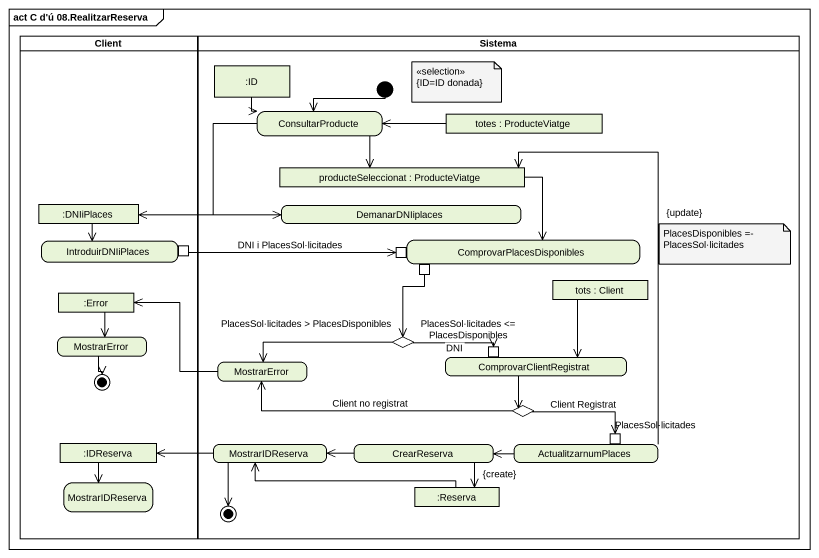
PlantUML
@startuml
mainframe act C d'ú 08.RealitzarReserva
hide empty description
state Client <<partition>> {
  state ":DNIiPlaces" as DNIiPlaces <<object>>
  state IntroduirDNIiPlaces {
    state pin1 <<outputPin>>
  }
  state ":Error" as Error <<object>>
  state MostrarError
  state ":IDReserva" as IDReserva <<object>>
  state "MostrarIDReserva" as MostrarIDReserva_2
  MostrarError --> [*]
}
state Sistema <<partition>> {
  state ":ID" as ID <<object>>
  state ConsultarProducte
  state "totes : ProducteViatge" as totes <<object>>
  state "producteSeleccionat : ProducteViatge" as producteSeleccionat <<object>>
  state DemanarDNIiplaces
  state ComprovarPlacesDisponibles {
    state pin2 <<inputPin>>
    state pin3 <<outputPin>>
  }
  state "tots : Client" as tots <<object>>
  state choice1 <<choice>>
  state "MostrarError" as MostrarError_2
  state ComprovarClientRegistrat {
    state "PlacesSol·licitades <= PlacesDisponibles" as PlacesSol_licitades <<inputPin>>
  }
  state choice2 <<choice>>
  state MostrarIDReserva
  state CrearReserva
  state ActualitzarnumPlaces {
    state "PlacesSol·licitades" as PlacesSol_licitades_2 <<inputPin>>
  }
  state ":Reserva" as Reserva <<object>>
  [*] -left-> ConsultarProducte
  MostrarIDReserva --> [*]
}
ID --> ConsultarProducte
ConsultarProducte --> producteSeleccionat
ConsultarProducte --> DemanarDNIiplaces
totes -left-> ConsultarProducte
producteSeleccionat --> ComprovarPlacesDisponibles
DNIiPlaces --> IntroduirDNIiPlaces
DemanarDNIiplaces -left-> DNIiPlaces
pin1 -right-> pin2 : DNI i PlacesSol·licitades
pin3 --> choice1
Error --> MostrarError
tots --> ComprovarClientRegistrat
choice1 -right-> PlacesSol_licitades : DNI
choice1 -left-> MostrarError_2 : PlacesSol·licitades > PlacesDisponibles
MostrarError_2 -left-> Error
ComprovarClientRegistrat --> choice2
choice2 -left-> MostrarError_2 : Client no registrat
choice2 -right-> PlacesSol_licitades_2 : Client Registrat
IDReserva --> MostrarIDReserva_2
MostrarIDReserva -left-> IDReserva
CrearReserva -left-> MostrarIDReserva
CrearReserva --> Reserva : {create}
ActualitzarnumPlaces -up-> producteSeleccionat : {update}
ActualitzarnumPlaces -left-> CrearReserva
Reserva -left-> MostrarIDReserva
note as N1
  <<selection>>
  {ID=ID donada}
end note
note as N2
  PlacesDisponibles =- PlacesSol·licitades
end note
@enduml
